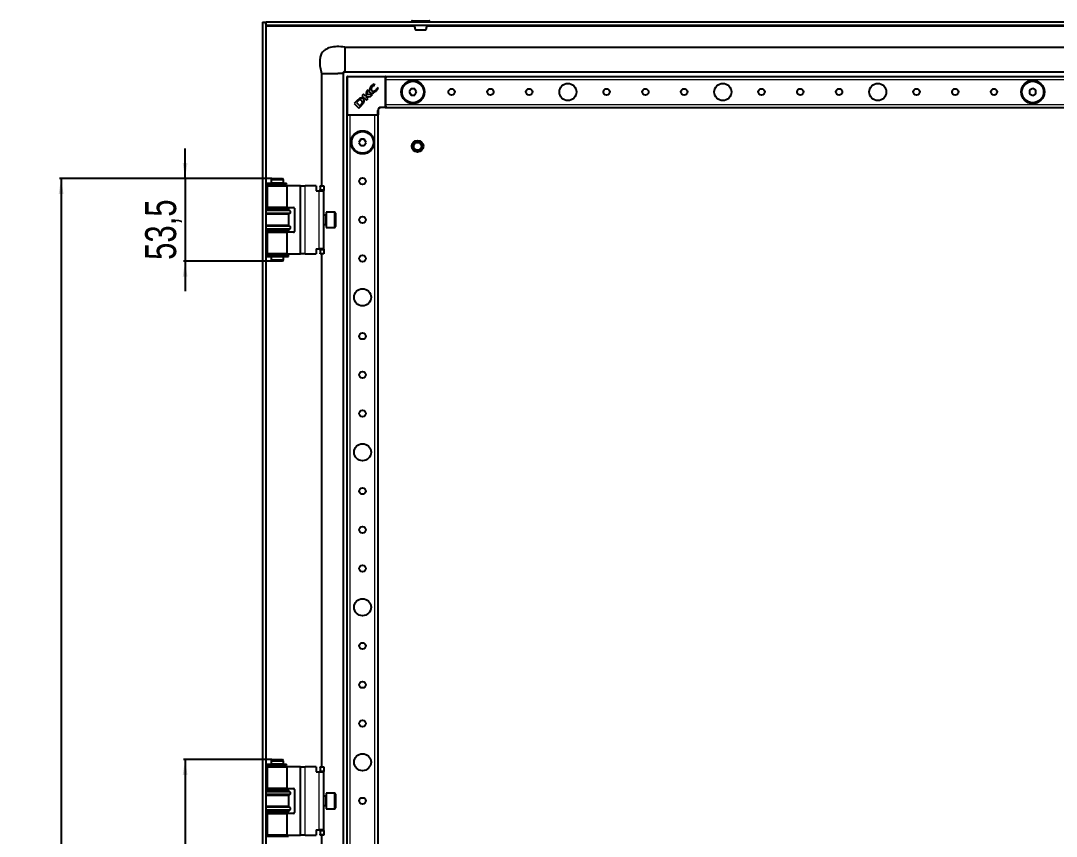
# Model space of a CAD drawing. Header units: millimetres. Extents: x -846 to 1944, y -811 to 1043.
# Drawn here: x 631 to 1299, y 356 to 883 of the extents above; entities that cross this region are included whole.
import ezdxf

# ---------------------------------------------------------------- set-up
doc = ezdxf.new("R2010")
doc.units = ezdxf.units.MM
doc.layers.add('FORMAT', color=7, linetype='Continuous')
doc.styles.add('SLDTEXTSTYLE0', font='TXT', dxfattribs={"width": 0.75})
doc.dimstyles.new('SLDDIMSTYLE0', dxfattribs={"dimtxt": 20, "dimasz": 10, "dimexe": 0, "dimexo": 0.0625, "dimgap": 5, "dimtad": 2, "dimdec": 1, "dimrnd": 1e-09, "dimzin": 12, "dimdsep": 46, "dimtxsty": 'SLDTEXTSTYLE0', "dimsah": 1, "dimcen": 0.09, "dimadec": 0, "dimazin": 3, "dimtfac": 1, "dimtofl": 0, "dimtmove": 0, "dimatfit": 3, "dimfxl": 0, "dimfrac": 2, "dimtolj": 1, "dimtzin": 12, "dimarcsym": 0})
doc.dimstyles.new('SLDDIMSTYLE1', dxfattribs={"dimtxt": 20, "dimasz": 10, "dimexe": 0, "dimexo": 0.0625, "dimgap": 5, "dimtad": 2, "dimdec": 1, "dimrnd": 1e-09, "dimzin": 12, "dimdsep": 46, "dimtxsty": 'SLDTEXTSTYLE0', "dimsah": 1, "dimcen": 0.09, "dimadec": 0, "dimazin": 3, "dimtfac": 1, "dimtmove": 0, "dimatfit": 0, "dimfxl": 0, "dimfrac": 2, "dimtolj": 1, "dimtzin": 12, "dimarcsym": 0})

# ---------------------------------------------------------------- blocks, each defined once
blk = doc.blocks.new('_D_4')
at = {"layer": 'FORMAT'}
for p, q in [((736.71, 780.97), (736.71, 800.2)), ((792.78, 780.97), (735.71, 780.97)), ((736.71, 780.97), (736.71, 727.47)), ((792.78, 727.47), (735.71, 727.47)), ((736.71, 727.47), (736.71, 708.24))]:
    blk.add_line(p, q, dxfattribs=at)
for points in [[(736.71, 780.97), (738.25, 790.97), (735.17, 790.97)], [(736.71, 727.47), (735.17, 717.47), (738.25, 717.47)]]:
    blk.add_solid(points, dxfattribs=at)
at = {"layer": 'FORMAT', "insert": (710.93, 728.36), "char_height": 20, "attachment_point": 1, "rotation": 90, "style": 'SLDTEXTSTYLE0'}
blk.add_mtext('53,5', dxfattribs=at)
blk = doc.blocks.new('_D_7')
at = {"layer": 'FORMAT'}
for p, q in [((792.78, 780.97), (655.71, 780.97)), ((656.71, 780.97), (656.71, -572.53)), ((792.78, -572.53), (655.71, -572.53))]:
    blk.add_line(p, q, dxfattribs=at)
for points in [[(656.71, 780.97), (655.17, 770.97), (658.25, 770.97)], [(656.71, -572.53), (658.25, -562.53), (655.17, -562.53)]]:
    blk.add_solid(points, dxfattribs=at)
at = {"layer": 'FORMAT', "insert": (630.93, 63.58), "char_height": 20, "attachment_point": 1, "rotation": 90, "style": 'SLDTEXTSTYLE0'}
blk.add_mtext('1353,5', dxfattribs=at)
blk = doc.blocks.new('_D_9')
at = {"layer": 'FORMAT'}
for p, q in [((792.78, 405.97), (735.71, 405.97)), ((736.71, 405.97), (736.71, -197.53)), ((792.78, -197.53), (735.71, -197.53))]:
    blk.add_line(p, q, dxfattribs=at)
for points in [[(736.71, 405.97), (735.17, 395.97), (738.25, 395.97)], [(736.71, -197.53), (738.25, -187.53), (735.17, -187.53)]]:
    blk.add_solid(points, dxfattribs=at)
at = {"layer": 'FORMAT', "insert": (710.93, 70.97), "char_height": 20, "attachment_point": 1, "rotation": 90, "style": 'SLDTEXTSTYLE0'}
blk.add_mtext('603,5', dxfattribs=at)

msp = doc.modelspace()

# ---------------------------------------------------------------- linework, layer by layer
at = {"color": 7, "linetype": 'Continuous', "lineweight": 25}
for p, q in [((882.97, 882.47), (882.97, 881.72)), ((883.22, 882.72), (894.22, 882.72)), ((894.47, 881.72), (894.47, 882.47)), ((786.72, 881.72), (788.72, 881.72)), ((786.72, 881.72), (786.72, -673.28)), ((788.72, 881.72), (788.72, -673.28)), ((789.02, 879.72), (789.02, 881.72)), ((1778.42, 881.72), (789.02, 881.72)), ((1778.42, 879.72), (789.02, 879.72)), ((789.32, 879.12), (789.12, 879.72)), ((839.72, 865.72), (839.72, 849.88)), ((839.72, 865.72), (1727.72, 865.72)), ((824.72, 848.72), (825.69, 848.72)), ((824.72, 848.72), (824.72, 776.22)), ((825.69, 848.72), (828.15, 848.72)), ((828.15, 848.72), (831.72, 848.72)), ((831.72, 848.72), (835.28, 848.72)), ((838.72, 848.72), (838.72, -640.28)), ((839.72, 849.72), (1727.72, 849.72)), ((841.22, 822.02), (841.22, 846.42)), ((841.52, 846.72), (865.92, 846.72)), ((866.22, 846.72), (1701.22, 846.72)), ((866.22, 846.42), (866.22, 846.72)), ((866.22, 846.42), (866.22, 845.78)), ((866.22, 844.72), (866.22, 845.78)), ((866.22, 828.72), (866.22, 844.72)), ((851.91, 835.38), (850.87, 834.33)), ((853.3, 833.99), (851.91, 835.38)), ((853.79, 837.26), (853.3, 833.99)), ((854.59, 838.05), (853.79, 837.26)), ((854.11, 834.96), (854.59, 838.05)), ((859.15, 841.18), (858.82, 841.86)), ((859.02, 841.04), (859.15, 841.18)), ((860.97, 839.61), (860.86, 839.5)), ((861.21, 839.1), (860.97, 839.61)), ((882.56, 838.72), (881.41, 836.72)), ((881.41, 836.72), (882.56, 834.72)), ((884.87, 838.72), (882.56, 838.72)), ((886.03, 836.72), (884.87, 838.72)), ((884.87, 834.72), (886.03, 836.72)), ((1283.72, 839.03), (1281.72, 837.88)), ((1281.72, 837.88), (1281.72, 835.57)), ((1281.72, 835.57), (1283.72, 834.41)), ((1285.72, 837.88), (1283.72, 839.03)), ((1283.72, 834.41), (1285.72, 835.57)), ((1285.72, 835.57), (1285.72, 837.88)), ((847.85, 831.32), (845.86, 829.33)), ((845.86, 829.33), (848.82, 826.37)), ((848.11, 830.77), (847.39, 830.03)), ((847.39, 830.03), (849.57, 827.85)), ((850.87, 834.33), (853.83, 831.37)), ((853.64, 833.67), (856.3, 833.85)), ((854.88, 832.43), (853.64, 833.67)), ((853.83, 831.37), (854.88, 832.43)), ((857.59, 835.13), (854.11, 834.96)), ((856.3, 833.85), (857.59, 835.13)), ((866.22, 827.67), (866.22, 828.72)), ((882.56, 834.72), (884.87, 834.72)), ((848.82, 826.37), (850.71, 828.26)), ((849.57, 827.85), (850.23, 828.53)), ((850.71, 828.26), (850.73, 828.28)), ((861.22, 824.72), (861.22, 822.02)), ((865.92, 826.72), (863.22, 826.72)), ((866.22, 827.67), (866.22, 827.02)), ((866.22, 826.72), (866.22, 827.02)), ((866.22, 826.72), (1701.22, 826.72)), ((841.22, -613.28), (841.22, 821.72)), ((841.52, 821.72), (841.22, 821.72)), ((842.16, 821.72), (841.52, 821.72)), ((843.22, 821.72), (842.16, 821.72)), ((859.22, 821.72), (843.22, 821.72)), ((860.27, 821.72), (859.22, 821.72)), ((860.92, 821.72), (860.27, 821.72)), ((861.22, 821.72), (860.92, 821.72)), ((861.22, -613.28), (861.22, 821.72)), ((850.06, 806.22), (848.91, 804.22)), ((848.91, 804.22), (850.06, 802.22)), ((852.37, 806.22), (850.06, 806.22)), ((850.06, 802.22), (852.37, 802.22)), ((853.53, 804.22), (852.37, 806.22)), ((852.37, 802.22), (853.53, 804.22)), ((789.07, 777.92), (789.07, 777.02)), ((789.07, 777.92), (801.95, 777.92)), ((789.07, 777.02), (801.95, 777.02)), ((789.77, 776.22), (789.77, 762.22)), ((789.77, 776.22), (802.67, 776.22)), ((792.79, 780.97), (792.22, 779.97)), ((792.22, 779.97), (792.22, 777.97)), ((800.22, 779.97), (792.22, 779.97)), ((796.97, 777.97), (792.22, 777.97)), ((792.22, 776.97), (792.22, 776.22)), ((796.97, 776.97), (792.22, 776.97)), ((792.72, 777.97), (792.72, 777.92)), ((792.72, 777.02), (792.72, 776.97)), ((792.79, 780.97), (799.64, 780.97)), ((800.22, 777.97), (796.97, 777.97)), ((800.22, 776.97), (796.97, 776.97)), ((800.22, 779.97), (799.64, 780.97)), ((799.72, 777.92), (799.72, 777.97)), ((799.72, 776.97), (799.72, 777.02)), ((800.22, 777.97), (800.22, 779.97)), ((800.22, 776.22), (800.22, 776.97)), ((801.95, 777.92), (802.04, 777.92)), ((801.95, 777.02), (802.04, 777.02)), ((802.04, 777.02), (802.04, 777.92)), ((802.04, 777.92), (802.25, 777.92)), ((802.04, 777.02), (802.25, 777.02)), ((802.25, 777.02), (802.25, 777.92)), ((802.67, 762.22), (802.67, 776.22)), ((810.77, 776.22), (802.67, 776.22)), ((811.27, 776.22), (810.77, 776.22)), ((811.27, 732.22), (811.27, 776.22)), ((811.27, 776.22), (814.27, 776.22)), ((821.27, 776.22), (814.27, 776.22)), ((821.27, 776.22), (821.27, 772.92)), ((823.77, 776.22), (826.27, 776.22)), ((823.77, 775.72), (823.77, 776.22)), ((823.77, 775.72), (823.77, 773.72)), ((826.27, 776.22), (826.27, 775.72)), ((826.27, 775.72), (826.27, 773.72)), ((821.27, 772.92), (823.27, 772.92)), ((823.27, 772.92), (826.27, 772.92)), ((823.77, 773.22), (823.77, 773.72)), ((826.27, 773.22), (823.77, 773.22)), ((823.77, 773.22), (823.77, 772.92)), ((826.27, 773.72), (826.27, 773.22)), ((826.27, 772.92), (826.27, 773.22)), ((826.27, 735.52), (826.27, 772.92)), ((802.67, 762.22), (789.77, 762.22)), ((792.22, 762.22), (792.22, 761.22)), ((800.22, 761.22), (800.22, 762.22)), ((802.67, 762.22), (806.77, 762.22)), ((788.72, 761.22), (803.72, 761.22)), ((803.72, 760.62), (788.72, 760.62)), ((803.72, 757.82), (788.72, 757.82)), ((803.72, 760.62), (803.72, 761.22)), ((804.42, 759.94), (803.72, 760.62)), ((803.72, 757.82), (804.42, 758.51)), ((803.72, 750.62), (803.72, 757.82)), ((807.27, 761.72), (807.27, 746.72)), ((827.52, 757.22), (826.27, 757.22)), ((833.17, 759.22), (827.77, 759.22)), ((827.77, 759.22), (827.77, 749.22)), ((833.77, 758.62), (833.77, 749.82)), ((803.72, 750.62), (788.72, 750.62)), ((804.42, 749.94), (803.72, 750.62)), ((803.72, 747.82), (804.42, 748.51)), ((826.27, 751.22), (827.52, 751.22)), ((827.77, 749.22), (833.17, 749.22)), ((803.72, 747.82), (788.72, 747.82)), ((788.72, 747.22), (803.72, 747.22)), ((789.77, 746.22), (789.77, 732.22)), ((789.77, 746.22), (802.67, 746.22)), ((792.22, 747.22), (792.22, 746.22)), ((800.22, 746.22), (800.22, 747.22)), ((802.67, 732.22), (802.67, 746.22)), ((806.77, 746.22), (802.67, 746.22)), ((803.72, 747.22), (803.72, 747.82)), ((821.27, 735.52), (823.27, 735.52)), ((821.27, 735.52), (821.27, 732.22)), ((826.27, 735.52), (823.27, 735.52)), ((823.77, 735.52), (823.77, 735.22)), ((823.77, 735.22), (826.27, 735.22)), ((823.77, 734.72), (823.77, 735.22)), ((826.27, 735.22), (826.27, 735.52)), ((826.27, 735.22), (826.27, 734.72)), ((789.07, 731.42), (789.07, 730.52)), ((789.07, 731.42), (803.37, 731.42)), ((789.07, 730.52), (803.37, 730.52)), ((802.67, 732.22), (789.77, 732.22)), ((792.22, 732.22), (792.22, 731.47)), ((796.97, 731.47), (792.22, 731.47)), ((792.22, 730.47), (792.22, 728.47)), ((796.97, 730.47), (792.22, 730.47)), ((792.22, 728.47), (792.79, 727.47)), ((792.22, 728.47), (796.97, 728.47)), ((792.72, 731.47), (792.72, 731.42)), ((792.72, 730.52), (792.72, 730.47)), ((800.22, 731.47), (796.97, 731.47)), ((800.22, 730.47), (796.97, 730.47)), ((796.97, 728.47), (800.22, 728.47)), ((799.64, 727.47), (800.22, 728.47)), ((799.72, 731.42), (799.72, 731.47)), ((799.72, 730.47), (799.72, 730.52)), ((800.22, 731.47), (800.22, 732.22)), ((800.22, 728.47), (800.22, 730.47)), ((802.67, 732.22), (810.77, 732.22)), ((803.37, 730.52), (803.37, 731.42)), ((810.77, 732.22), (811.27, 732.22)), ((814.27, 732.22), (811.27, 732.22)), ((814.27, 732.22), (821.27, 732.22)), ((823.77, 734.72), (823.77, 732.72)), ((823.77, 732.22), (823.77, 732.72)), ((826.27, 732.22), (823.77, 732.22)), ((824.72, 732.22), (824.72, 401.22)), ((826.27, 734.72), (826.27, 732.72)), ((826.27, 732.72), (826.27, 732.22)), ((796.86, 727.47), (792.79, 727.47)), ((799.64, 727.47), (796.86, 727.47)), ((789.07, 402.92), (789.07, 402.02)), ((789.07, 402.92), (801.95, 402.92)), ((789.07, 402.02), (801.95, 402.02)), ((789.77, 401.22), (789.77, 387.22)), ((789.77, 401.22), (802.67, 401.22)), ((792.79, 405.97), (792.22, 404.97)), ((792.22, 404.97), (792.22, 402.97)), ((800.22, 404.97), (792.22, 404.97)), ((796.97, 402.97), (792.22, 402.97)), ((792.22, 401.97), (792.22, 401.22)), ((796.97, 401.97), (792.22, 401.97)), ((792.72, 402.97), (792.72, 402.92)), ((792.72, 402.02), (792.72, 401.97)), ((792.79, 405.97), (799.64, 405.97)), ((800.22, 402.97), (796.97, 402.97)), ((800.22, 401.97), (796.97, 401.97)), ((800.22, 404.97), (799.64, 405.97)), ((799.72, 402.92), (799.72, 402.97)), ((799.72, 401.97), (799.72, 402.02)), ((800.22, 402.97), (800.22, 404.97)), ((800.22, 401.22), (800.22, 401.97)), ((801.95, 402.92), (802.04, 402.92)), ((801.95, 402.02), (802.04, 402.02)), ((802.04, 402.02), (802.04, 402.92)), ((802.04, 402.92), (802.25, 402.92)), ((802.04, 402.02), (802.25, 402.02)), ((802.25, 402.02), (802.25, 402.92)), ((802.67, 387.22), (802.67, 401.22)), ((810.77, 401.22), (802.67, 401.22)), ((811.27, 401.22), (810.77, 401.22)), ((811.27, 401.22), (814.27, 401.22)), ((811.27, 357.22), (811.27, 401.22)), ((821.27, 401.22), (814.27, 401.22)), ((821.27, 401.22), (821.27, 397.92)), ((823.77, 401.22), (826.27, 401.22)), ((823.77, 400.72), (823.77, 401.22)), ((826.27, 401.22), (826.27, 400.72)), ((821.27, 397.92), (823.27, 397.92)), ((823.27, 397.92), (826.27, 397.92)), ((823.77, 400.72), (823.77, 398.72)), ((823.77, 398.22), (823.77, 398.72)), ((826.27, 398.22), (823.77, 398.22)), ((823.77, 398.22), (823.77, 397.92)), ((826.27, 400.72), (826.27, 398.72)), ((826.27, 398.72), (826.27, 398.22)), ((826.27, 397.92), (826.27, 398.22)), ((826.27, 360.52), (826.27, 397.92)), ((788.72, 386.22), (803.72, 386.22)), ((803.72, 385.62), (788.72, 385.62)), ((803.72, 382.82), (788.72, 382.82)), ((802.67, 387.22), (789.77, 387.22)), ((792.22, 387.22), (792.22, 386.22)), ((800.22, 386.22), (800.22, 387.22)), ((802.67, 387.22), (806.77, 387.22)), ((803.72, 385.62), (803.72, 386.22)), ((804.42, 384.94), (803.72, 385.62)), ((803.72, 382.82), (804.42, 383.51)), ((803.72, 375.62), (803.72, 382.82)), ((807.27, 386.72), (807.27, 371.72)), ((827.52, 382.22), (826.27, 382.22)), ((833.17, 384.22), (827.77, 384.22)), ((827.77, 384.22), (827.77, 374.22)), ((833.77, 383.62), (833.77, 374.82)), ((803.72, 375.62), (788.72, 375.62)), ((804.42, 374.94), (803.72, 375.62)), ((826.27, 376.22), (827.52, 376.22)), ((803.72, 372.82), (788.72, 372.82)), ((788.72, 372.22), (803.72, 372.22)), ((789.77, 371.22), (789.77, 357.22)), ((789.77, 371.22), (802.67, 371.22)), ((792.22, 372.22), (792.22, 371.22)), ((800.22, 371.22), (800.22, 372.22)), ((802.67, 357.22), (802.67, 371.22)), ((806.77, 371.22), (802.67, 371.22)), ((803.72, 372.82), (804.42, 373.51)), ((803.72, 372.22), (803.72, 372.82)), ((827.77, 374.22), (833.17, 374.22)), ((789.07, 356.42), (803.37, 356.42)), ((802.67, 357.22), (789.77, 357.22)), ((792.22, 357.22), (792.22, 356.47)), ((796.97, 356.47), (792.22, 356.47)), ((792.72, 356.47), (792.72, 356.42)), ((800.22, 356.47), (796.97, 356.47)), ((799.72, 356.42), (799.72, 356.47)), ((800.22, 356.47), (800.22, 357.22)), ((802.67, 357.22), (810.77, 357.22)), ((810.77, 357.22), (811.27, 357.22)), ((814.27, 357.22), (811.27, 357.22)), ((814.27, 357.22), (821.27, 357.22)), ((821.27, 360.52), (823.27, 360.52)), ((821.27, 360.52), (821.27, 357.22)), ((826.27, 360.52), (823.27, 360.52)), ((823.77, 360.52), (823.77, 360.22)), ((823.77, 360.22), (826.27, 360.22)), ((823.77, 359.72), (823.77, 360.22)), ((823.77, 359.72), (823.77, 357.72)), ((823.77, 357.22), (823.77, 357.72)), ((826.27, 357.22), (823.77, 357.22)), ((824.72, 357.22), (824.72, -148.78)), ((826.27, 360.22), (826.27, 360.52)), ((826.27, 360.22), (826.27, 359.72)), ((826.27, 359.72), (826.27, 357.72)), ((826.27, 357.72), (826.27, 357.22))]:
    msp.add_line(p, q, dxfattribs=at)
at = {"color": 8, "linetype": 'Continuous', "lineweight": 18}
for p, q in [((894.47, 882.47), (882.97, 882.47)), ((789.32, 777.92), (789.32, 879.12)), ((789.32, 879.12), (884.75, 879.12)), ((892.69, 879.12), (1674.75, 879.12)), ((841.52, 846.42), (841.22, 846.42)), ((841.52, 846.42), (841.52, 846.72)), ((841.52, 846.42), (841.52, 822.02)), ((865.92, 846.42), (841.52, 846.42)), ((865.92, 846.72), (865.92, 846.42)), ((865.92, 827.02), (865.92, 846.42)), ((866.22, 846.42), (865.92, 846.42)), ((866.22, 844.72), (1701.22, 844.72)), ((866.22, 828.72), (1701.22, 828.72)), ((841.52, 822.02), (841.22, 822.02)), ((841.52, 822.02), (860.92, 822.02)), ((841.52, 822.02), (841.52, 821.72)), ((860.92, 822.02), (860.92, 824.72)), ((861.22, 824.72), (860.92, 824.72)), ((860.92, 822.02), (860.92, 821.72)), ((861.22, 822.02), (860.92, 822.02)), ((863.22, 827.02), (865.92, 827.02)), ((863.22, 826.72), (863.22, 827.02)), ((865.92, 827.02), (865.92, 826.72)), ((866.22, 827.02), (865.92, 827.02)), ((843.22, -613.28), (843.22, 821.72)), ((859.22, -613.28), (859.22, 821.72)), ((789.32, 761.22), (789.32, 777.02)), ((801.95, 777.92), (801.95, 777.02)), ((810.77, 776.22), (810.77, 732.22)), ((814.27, 732.22), (814.27, 776.22)), ((826.27, 775.72), (823.77, 775.72)), ((823.27, 735.52), (823.27, 772.92)), ((823.77, 773.72), (826.27, 773.72)), ((804.42, 759.94), (788.72, 759.94)), ((804.42, 758.51), (788.72, 758.51)), ((827.52, 756.81), (827.52, 757.22)), ((827.52, 751.22), (827.52, 756.81)), ((833.17, 749.22), (833.17, 759.22)), ((804.42, 749.94), (788.72, 749.94)), ((804.42, 748.51), (788.72, 748.51)), ((789.32, 731.42), (789.32, 747.22)), ((789.32, 402.92), (789.32, 730.52)), ((826.27, 734.72), (823.77, 734.72)), ((823.77, 732.72), (826.27, 732.72)), ((789.32, 386.22), (789.32, 402.02)), ((801.95, 402.92), (801.95, 402.02)), ((810.77, 401.22), (810.77, 357.22)), ((814.27, 357.22), (814.27, 401.22)), ((823.27, 360.52), (823.27, 397.92)), ((826.27, 400.72), (823.77, 400.72)), ((823.77, 398.72), (826.27, 398.72)), ((804.42, 384.94), (788.72, 384.94)), ((804.42, 383.51), (788.72, 383.51)), ((827.52, 381.81), (827.52, 382.22)), ((827.52, 376.22), (827.52, 381.81)), ((833.17, 374.22), (833.17, 384.22)), ((804.42, 374.94), (788.72, 374.94)), ((804.42, 373.51), (788.72, 373.51)), ((789.32, 356.42), (789.32, 372.22)), ((826.27, 359.72), (823.77, 359.72)), ((823.77, 357.72), (826.27, 357.72))]:
    msp.add_line(p, q, dxfattribs=at)
at = {"color": 7, "linetype": 'Continuous', "lineweight": 25}
for centre, radius in [((883.72, 836.72), 7.5), ((883.72, 836.72), 7), ((983.72, 836.72), 5.5), ((1083.72, 836.72), 5.5), ((1183.72, 836.72), 5.5), ((1283.72, 836.72), 7.5), ((1283.72, 836.72), 7), ((908.72, 836.72), 2.1), ((933.72, 836.72), 2.1), ((958.72, 836.72), 2.1), ((1008.72, 836.72), 2.1), ((1033.72, 836.72), 2.1), ((1058.72, 836.72), 2.1), ((1108.72, 836.72), 2.1), ((1133.72, 836.72), 2.1), ((1158.72, 836.72), 2.1), ((1208.72, 836.72), 2.1), ((1233.72, 836.72), 2.1), ((1258.72, 836.72), 2.1), ((851.22, 804.22), 7.5), ((851.22, 804.22), 7), ((886.72, 801.72), 3.75), ((886.72, 801.72), 3), ((886.72, 801.72), 2.5), ((851.22, 779.22), 2.1), ((851.22, 754.22), 2.1), ((851.22, 729.22), 2.1), ((851.22, 704.22), 5.5), ((851.22, 679.22), 2.1), ((851.22, 654.22), 2.1), ((851.22, 629.22), 2.1), ((851.22, 604.22), 5.5), ((851.22, 579.22), 2.1), ((851.22, 554.22), 2.1), ((851.22, 529.22), 2.1), ((851.22, 504.22), 5.5), ((851.22, 479.22), 2.1), ((851.22, 454.22), 2.1), ((851.22, 429.22), 2.1), ((851.22, 404.22), 5.5), ((851.22, 379.22), 2.1)]:
    msp.add_circle(centre, radius, dxfattribs=at)
for centre, radius, start, end in [((883.22, 882.47), 0.25, 90, 180), ((894.22, 882.47), 0.25, 0, 90), ((885.6, 877.22), 0.5, 195.31604, 270.02276), ((891.83, 877.22), 0.5, 269.99815, 345.40011), ((841.52, 846.42), 0.3, 90, 180), ((865.92, 846.42), 0.3, 360, 90), ((858.73, 838.73), 1.97, 128.45405, 215.887), ((858.29, 839.13), 1.94, 233.30966, 322.34638), ((851.51, 828.11), 4.87, 110.34448, 138.77765), ((852.29, 826.3), 6.12, 126.98881, 133.07444), ((841.52, 822.02), 0.3, 180, 270), ((860.92, 822.02), 0.3, 270, 0), ((863.22, 824.72), 2, 90, 180), ((865.92, 827.02), 0.3, 270, 360), ((806.77, 761.72), 0.5, 0, 90), ((803.72, 759.22), 1, 314.427, 45.573), ((827.52, 757.47), 0.25, 270, 0), ((833.17, 758.62), 0.6, 0, 90), ((803.72, 749.22), 1, 314.427, 45.573), ((827.52, 750.97), 0.25, 360, 90), ((833.17, 749.82), 0.6, 270, 360), ((806.77, 746.72), 0.5, 270, 0), ((803.72, 384.22), 1, 314.427, 45.573), ((806.77, 386.72), 0.5, 0, 90), ((827.52, 382.47), 0.25, 270, 0), ((833.17, 383.62), 0.6, 0, 90), ((803.72, 374.22), 1, 314.427, 45.573), ((827.52, 375.97), 0.25, 360, 90), ((833.17, 374.82), 0.6, 270, 360), ((806.77, 371.72), 0.5, 270, 0)]:
    msp.add_arc(centre, radius, start, end, dxfattribs=at)
at = {"color": 8, "linetype": 'Continuous', "lineweight": 18}
msp.add_arc((863.22, 824.72), 2.3, 90, 180, dxfattribs=at)
at = {"color": 7, "linetype": 'Continuous', "lineweight": 25}
for points, knots in [([(789.02, 880.02), (788.99, 880.1), (788.88, 880.42), (788.75, 880.99), (788.73, 881.48), (788.72, 881.72)], [0, 0, 0, 0, 0.1417423, 0.5662026, 1, 1, 1, 1]), ([(789.02, 879.72), (789.07, 879.72), (789.12, 879.66), (789.22, 879.43), (789.27, 879.28), (789.32, 879.12)], [0, 0, 0, 0, 0.5, 0.5, 1, 1, 1, 1]), ([(884.69, 879.72), (884.7, 879.59), (884.72, 878.68), (884.94, 877.81), (885.13, 877.07)], [0, 0, 0, 0, 0.14185, 1, 1, 1, 1]), ([(887.01, 876.72), (886.82, 876.72), (886.35, 876.72), (885.81, 876.72), (885.68, 876.72), (885.62, 876.72)], [0, 0, 0, 0, 0.256553, 0.627981, 1, 1, 1, 1]), ([(891.83, 876.72), (891.79, 876.72), (891.7, 876.72), (891.15, 876.72), (890.34, 876.72), (889.34, 876.72), (888.28, 876.72), (887.5, 876.72), (887.11, 876.72), (887.01, 876.72)], [0, 0, 0, 0, 0.158514, 0.317278, 0.475863, 0.634247, 0.792477, 0.950708, 1, 1, 1, 1]), ([(892.31, 877.07), (892.49, 877.81), (892.72, 878.68), (892.74, 879.59), (892.74, 879.72)], [0, 0, 0, 0, 0.8581496, 1, 1, 1, 1]), ([(839.72, 865.72), (837.99, 865.89), (834.85, 866.19), (830.52, 865.68), (827.09, 864.25), (824.88, 861.94), (823.79, 859.17), (823.47, 856.12), (823.77, 852.56), (824.38, 850.07), (824.72, 848.72)], [0, 0, 0, 0, 0.176713, 0.320911, 0.440308, 0.54837, 0.6374, 0.738878, 0.858543, 1, 1, 1, 1]), ([(838.6, 848.72), (838.57, 848.72), (838.49, 848.72), (838.03, 848.72), (837.74, 848.72)], [0, 0, 0, 0, 0.356727, 1, 1, 1, 1]), ([(838.68, 848.72), (838.69, 848.86), (838.72, 849.1), (838.85, 849.3), (838.98, 849.39), (839.02, 849.5), (839.04, 849.57), (839.06, 849.62), (839.08, 849.66), (839.1, 849.7), (839.13, 849.74), (839.18, 849.79), (839.3, 849.86), (839.49, 849.89), (839.64, 849.89), (839.72, 849.88)], [0, 0, 0, 0, 0.233411, 0.418546, 0.549351, 0.595026, 0.631329, 0.647111, 0.661994, 0.676639, 0.691742, 0.725563, 0.766794, 0.872627, 1, 1, 1, 1]), ([(838.72, 848.72), (838.87, 848.95), (839.13, 849.35), (839.54, 849.61), (839.72, 849.72)], [0, 0, 0, 0, 0.5615605, 1, 1, 1, 1]), ([(857.09, 840.63), (856.76, 840.26), (856.14, 839.56), (855.59, 838.39), (855.45, 837.45), (855.61, 836.81), (855.79, 836.58), (855.88, 836.46)], [0, 0, 0, 0, 0.315674, 0.58952, 0.813199, 0.909026, 1, 1, 1, 1]), ([(855.88, 836.46), (856.04, 836.32), (856.38, 836.04), (857.07, 835.88), (857.95, 836.01), (859.03, 836.57), (859.71, 837.21), (860.11, 837.58)], [0, 0, 0, 0, 0.130532, 0.266031, 0.423997, 0.666819, 1, 1, 1, 1]), ([(858.82, 841.86), (858.48, 841.68), (857.85, 841.34), (857.33, 840.85), (857.09, 840.63)], [0, 0, 0, 0, 0.5368, 1, 1, 1, 1]), ([(857.5, 840.27), (857.76, 840.49), (858.21, 840.86), (858.78, 840.99), (859.02, 841.04)], [0, 0, 0, 0, 0.5796082, 1, 1, 1, 1]), ([(860.86, 839.5), (860.71, 839.18), (860.45, 838.61), (860.02, 838.15), (859.83, 837.94)], [0, 0, 0, 0, 0.547643, 1, 1, 1, 1]), ([(860.11, 837.58), (860.36, 837.85), (860.78, 838.31), (861.09, 838.86), (861.21, 839.1)], [0, 0, 0, 0, 0.577653, 1, 1, 1, 1]), ([(850.59, 831.1), (850.5, 831.2), (850.32, 831.36), (850.04, 831.54), (849.77, 831.64), (849.44, 831.64), (849.04, 831.48), (848.76, 831.3), (848.61, 831.19)], [0, 0, 0, 0, 0.176808, 0.319231, 0.43938, 0.552395, 0.749205, 1, 1, 1, 1]), ([(851.87, 829.61), (851.97, 829.81), (852.18, 830.2), (852.3, 830.83), (852.26, 831.43), (852.06, 831.96), (851.7, 832.4), (851.18, 832.69), (850.53, 832.8), (850.07, 832.72), (849.82, 832.68)], [0, 0, 0, 0, 0.138091, 0.265455, 0.384013, 0.496103, 0.605759, 0.71979, 0.847662, 1, 1, 1, 1]), ([(850.23, 828.53), (850.42, 828.73), (850.77, 829.09), (851.09, 829.63), (851.15, 830.08), (851.08, 830.42), (850.9, 830.78), (850.7, 830.99), (850.59, 831.1)], [0, 0, 0, 0, 0.274676, 0.503042, 0.607381, 0.716579, 0.843412, 1, 1, 1, 1]), ([(850.73, 828.28), (850.81, 828.35), (850.96, 828.51), (851.11, 828.68), (851.19, 828.76)], [0, 0, 0, 0, 0.486421, 1, 1, 1, 1]), ([(851.19, 828.76), (851.32, 828.91), (851.57, 829.18), (851.77, 829.47), (851.87, 829.61)], [0, 0, 0, 0, 0.55183, 1, 1, 1, 1])]:
    msp.add_open_spline(points, degree=3, knots=knots, dxfattribs=at)
at = {"color": 8, "linetype": 'Continuous', "lineweight": 18}
for points, knots in [([(885.16, 877.1), (885.15, 877.1), (885.09, 877.1), (885.39, 877.1), (885.98, 877.1), (886.53, 877.1), (886.75, 877.1)], [0, 0, 0, 0, 0.083271, 0.424284, 0.764725, 1, 1, 1, 1]), ([(886.75, 877.1), (886.86, 877.1), (887.31, 877.1), (887.82, 877.1), (888.62, 877.1), (889.44, 877.1), (890.59, 877.1), (891.54, 877.1), (892.12, 877.1), (892.37, 877.1), (892.3, 877.1), (892.3, 877.1)], [0, 0, 0, 0, 0.048751, 0.204942, 0.205393, 0.362034, 0.518827, 0.675799, 0.832923, 0.989778, 1, 1, 1, 1])]:
    msp.add_open_spline(points, degree=3, knots=knots, dxfattribs=at)
at = {"color": 7, "linetype": 'Continuous', "lineweight": 25}
msp.add_open_spline([(837.74, 848.72), (837.41, 848.72), (836.74, 848.72), (835.77, 848.72), (835.28, 848.72)], degree=3, dxfattribs=at)

# ---------------------------------------------------------------- dimensions: what is measured, and where the dimension line sits
at = {"layer": 'FORMAT'}
for base, p1, p2, dimstyle, picture, middle in [((736.71, 727.47), (792.79, 780.97), (792.79, 727.47), 'SLDDIMSTYLE1', '_D_4', (736.71, 754.22)), ((656.71, -572.53), (792.79, 780.97), (792.79, -572.53), 'SLDDIMSTYLE0', '_D_7', (656.71, 104.22)), ((736.71, -197.53), (792.79, 405.97), (792.79, -197.53), 'SLDDIMSTYLE0', '_D_9', (736.71, 104.22))]:
    dim = msp.add_linear_dim(base=base, p1=p1, p2=p2, angle=90, dimstyle=dimstyle, dxfattribs=at)
    dim.commit()
    dim.dimension.update_dxf_attribs({"geometry": picture, "text_midpoint": middle, "dimtype": 160})

doc.saveas('drawing.dxf')
